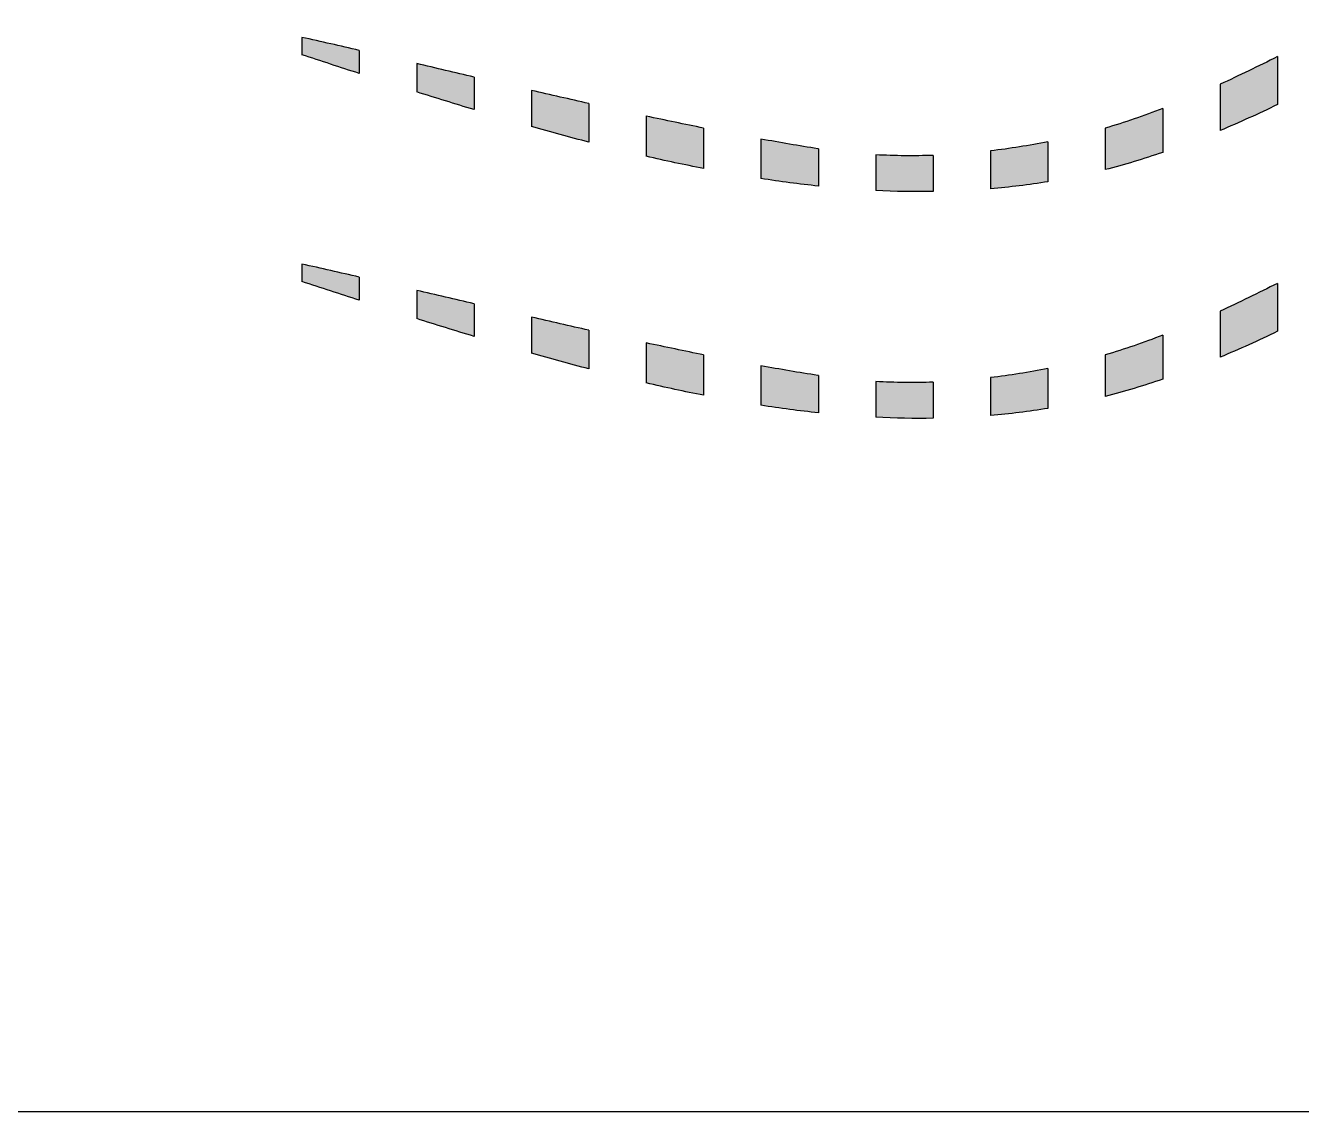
# Model space of a CAD drawing. Header units: metres. Extents: x 3586 to 7307, y 3108 to 6437.
# Drawn here: x 4054.07226 to 4054.07743, y 3258.35874 to 3258.36314 of the extents above; entities that cross this region are included whole.
import ezdxf

# ---------------------------------------------------------------- set-up
doc = ezdxf.new("R2010")
doc.units = ezdxf.units.M
doc.layers.add('TEXT', color=151, linetype='Continuous')

# ---------------------------------------------------------------- blocks, each defined once
blk = doc.blocks.new('WIN-LOGO')
at = {"layer": 'TEXT'}
h = blk.add_hatch(color=256, dxfattribs=at)
edge = h.paths.add_edge_path()
edge.add_line((-5.7522, 0.2879), (-5.7522, 0.322))
edge.add_spline(control_points=[(-5.7522, 0.322), (-5.7144, 0.3136), (-5.6771, 0.3051), (-5.6401, 0.2966)], knot_values=[2.358426, 2.358426, 2.358426, 2.358426, 2.460038, 2.460038, 2.460038, 2.460038], degree=3, periodic=0)
edge.add_line((-5.6401, 0.2966), (-5.6401, 0.2514))
edge.add_spline(control_points=[(-5.6401, 0.2514), (-5.6775, 0.2635), (-5.7148, 0.2757), (-5.7522, 0.2879)], knot_values=[2.347609, 2.347609, 2.347609, 2.347609, 2.457914, 2.457914, 2.457914, 2.457914], degree=3, periodic=0)
h = blk.add_hatch(color=256, dxfattribs=at)
edge = h.paths.add_edge_path()
edge.add_spline(control_points=[(-3.8469, 0.2844), (-3.8844, 0.2655), (-3.9217, 0.2473), (-3.9589, 0.2303)], knot_values=[0.446033, 0.446033, 0.446033, 0.446033, 0.576047, 0.576047, 0.576047, 0.576047], degree=3, periodic=0)
edge.add_line((-3.9589, 0.2303), (-3.9589, 0.14))
edge.add_spline(control_points=[(-3.9589, 0.14), (-3.9214, 0.1558), (-3.8841, 0.1727), (-3.8469, 0.1907)], knot_values=[0.502394, 0.502394, 0.502394, 0.502394, 0.62609, 0.62609, 0.62609, 0.62609], degree=3, periodic=0)
edge.add_line((-3.8469, 0.1907), (-3.8469, 0.2844))
edge = h.paths.add_edge_path()
edge.add_spline(control_points=[(-4.071, 0.183), (-4.1084, 0.1686), (-4.1457, 0.1557), (-4.1831, 0.1448)], knot_values=[0.706699, 0.706699, 0.706699, 0.706699, 0.837522, 0.837522, 0.837522, 0.837522], degree=3, periodic=0)
edge.add_line((-4.1831, 0.1448), (-4.1831, 0.0637))
edge.add_spline(control_points=[(-4.1831, 0.0637), (-4.1455, 0.0733), (-4.1082, 0.0846), (-4.071, 0.0973)], knot_values=[0.748572, 0.748572, 0.748572, 0.748572, 0.869648, 0.869648, 0.869648, 0.869648], degree=3, periodic=0)
edge.add_line((-4.071, 0.0973), (-4.071, 0.183))
edge = h.paths.add_edge_path()
edge.add_line((-4.2952, 0.0401), (-4.2952, 0.1178))
edge.add_spline(control_points=[(-4.2952, 0.1178), (-4.3321, 0.1107), (-4.3695, 0.1048), (-4.4073, 0.1003)], knot_values=[0.968003, 0.968003, 0.968003, 0.968003, 1.096425, 1.096425, 1.096425, 1.096425], degree=3, periodic=0)
edge.add_line((-4.4073, 0.1003), (-4.4073, 0.0262))
edge.add_spline(control_points=[(-4.4073, 0.0262), (-4.3697, 0.0294), (-4.3323, 0.034), (-4.2952, 0.0401)], knot_values=[0.989176, 0.989176, 0.989176, 0.989176, 1.107229, 1.107229, 1.107229, 1.107229], degree=3, periodic=0)
edge = h.paths.add_edge_path()
edge.add_spline(control_points=[(-4.5193, 0.0915), (-4.5563, 0.0902), (-4.5937, 0.0905), (-4.6314, 0.0926)], knot_values=[1.222225, 1.222225, 1.222225, 1.222225, 1.345591, 1.345591, 1.345591, 1.345591], degree=3, periodic=0)
edge.add_line((-4.6314, 0.0926), (-4.6314, 0.0229))
edge.add_spline(control_points=[(-4.6314, 0.0229), (-4.5939, 0.021), (-4.5565, 0.0203), (-4.5193, 0.0208)], knot_values=[1.223974, 1.223974, 1.223974, 1.223974, 1.339559, 1.339559, 1.339559, 1.339559], degree=3, periodic=0)
edge.add_line((-4.5193, 0.0208), (-4.5193, 0.0915))
h = blk.add_hatch(color=256, dxfattribs=at)
edge = h.paths.add_edge_path()
edge.add_spline(control_points=[(-4.7435, 0.1044), (-4.7439, 0.1044), (-4.7443, 0.1045), (-4.7814, 0.1103), (-4.8183, 0.1166), (-4.8556, 0.1234)], knot_values=[1.466692, 1.466692, 1.466692, 1.466692, 1.468049, 1.468049, 1.585701, 1.585701, 1.585701, 1.585701], degree=3, periodic=0)
edge.add_line((-4.8556, 0.1234), (-4.8556, 0.0462))
edge.add_spline(control_points=[(-4.8556, 0.0462), (-4.8181, 0.0404), (-4.7807, 0.0355), (-4.7435, 0.0316)], knot_values=[1.454123, 1.454123, 1.454123, 1.454123, 1.567792, 1.567792, 1.567792, 1.567792], degree=3, periodic=0)
edge.add_line((-4.7435, 0.0316), (-4.7435, 0.1044))
edge = h.paths.add_edge_path()
edge.add_spline(control_points=[(-4.9676, 0.1448), (-5.0047, 0.1522), (-5.042, 0.16), (-5.0797, 0.1681)], knot_values=[1.702639, 1.702639, 1.702639, 1.702639, 1.81744, 1.81744, 1.81744, 1.81744], degree=3, periodic=0)
edge.add_line((-5.0797, 0.1681), (-5.0797, 0.0897))
edge.add_spline(control_points=[(-5.0797, 0.0897), (-5.0423, 0.0811), (-5.0049, 0.0731), (-4.9676, 0.0658)], knot_values=[1.680686, 1.680686, 1.680686, 1.680686, 1.792915, 1.792915, 1.792915, 1.792915], degree=3, periodic=0)
edge.add_line((-4.9676, 0.0658), (-4.9676, 0.1448))
edge = h.paths.add_edge_path()
edge.add_spline(control_points=[(-5.3039, 0.1479), (-5.2665, 0.1373), (-5.2291, 0.127), (-5.1918, 0.1173)], knot_values=[1.904584, 1.904584, 1.904584, 1.904584, 2.015793, 2.015793, 2.015793, 2.015793], degree=3, periodic=0)
edge.add_line((-5.1918, 0.1173), (-5.1918, 0.1928))
edge.add_spline(control_points=[(-5.1918, 0.1928), (-5.2288, 0.2012), (-5.2661, 0.2097), (-5.3039, 0.2184)], knot_values=[1.93006, 1.93006, 1.93006, 1.93006, 2.040471, 2.040471, 2.040471, 2.040471], degree=3, periodic=0)
edge.add_line((-5.3039, 0.2184), (-5.3039, 0.1479))
edge = h.paths.add_edge_path()
edge.add_spline(control_points=[(-5.528, 0.2155), (-5.4906, 0.2037), (-5.4533, 0.1921), (-5.416, 0.1808)], knot_values=[2.126639, 2.126639, 2.126639, 2.126639, 2.237214, 2.237214, 2.237214, 2.237214], degree=3, periodic=0)
edge.add_line((-5.416, 0.1808), (-5.416, 0.2445))
edge.add_spline(control_points=[(-5.416, 0.2445), (-5.4529, 0.2531), (-5.4903, 0.2619), (-5.528, 0.2707)], knot_values=[2.148664, 2.148664, 2.148664, 2.148664, 2.254644, 2.254644, 2.254644, 2.254644], degree=3, periodic=0)
edge.add_line((-5.528, 0.2707), (-5.528, 0.2155))
h = blk.add_hatch(color=256, dxfattribs=at)
edge = h.paths.add_edge_path()
edge.add_spline(control_points=[(-3.6227, -0.0346), (-3.6622, -0.0615), (-3.6991, -0.0825), (-3.7348, -0.1012)], knot_values=[0.198175, 0.198175, 0.198175, 0.198175, 0.317824, 0.317824, 0.317824, 0.317824], degree=3, periodic=0)
edge.add_line((-3.7348, -0.1012), (-3.7348, -0.1949))
edge.add_spline(control_points=[(-3.7348, -0.1949), (-3.6973, -0.1749), (-3.66, -0.1541), (-3.6227, -0.1328)], knot_values=[0.252234, 0.252234, 0.252234, 0.252234, 0.377698, 0.377698, 0.377698, 0.377698], degree=3, periodic=0)
edge.add_line((-3.6227, -0.1328), (-3.6227, -0.0346))
edge = h.paths.add_edge_path()
edge.add_line((-3.9589, -0.2125), (-3.9589, -0.3027))
edge.add_spline(control_points=[(-3.9589, -0.3027), (-3.9214, -0.287), (-3.8841, -0.2701), (-3.8469, -0.2521)], knot_values=[0.502394, 0.502394, 0.502394, 0.502394, 0.62609, 0.62609, 0.62609, 0.62609], degree=3, periodic=0)
edge.add_line((-3.8469, -0.2521), (-3.8469, -0.1584))
edge.add_spline(control_points=[(-3.8469, -0.1584), (-3.8844, -0.1773), (-3.9217, -0.1955), (-3.9589, -0.2125)], knot_values=[0.446033, 0.446033, 0.446033, 0.446033, 0.576047, 0.576047, 0.576047, 0.576047], degree=3, periodic=0)
edge = h.paths.add_edge_path()
edge.add_spline(control_points=[(-4.071, -0.2598), (-4.1084, -0.2742), (-4.1457, -0.2871), (-4.1831, -0.298)], knot_values=[0.706699, 0.706699, 0.706699, 0.706699, 0.837522, 0.837522, 0.837522, 0.837522], degree=3, periodic=0)
edge.add_line((-4.1831, -0.298), (-4.1831, -0.3791))
edge.add_spline(control_points=[(-4.1831, -0.3791), (-4.1455, -0.3695), (-4.1082, -0.3582), (-4.071, -0.3455)], knot_values=[0.748572, 0.748572, 0.748572, 0.748572, 0.869648, 0.869648, 0.869648, 0.869648], degree=3, periodic=0)
edge.add_line((-4.071, -0.3455), (-4.071, -0.2598))
edge = h.paths.add_edge_path()
edge.add_spline(control_points=[(-4.2952, -0.325), (-4.3321, -0.3321), (-4.3695, -0.338), (-4.4073, -0.3425)], knot_values=[0.968003, 0.968003, 0.968003, 0.968003, 1.096425, 1.096425, 1.096425, 1.096425], degree=3, periodic=0)
edge.add_line((-4.4073, -0.3425), (-4.4073, -0.4166))
edge.add_spline(control_points=[(-4.4073, -0.4166), (-4.3697, -0.4134), (-4.3323, -0.4088), (-4.2952, -0.4026)], knot_values=[0.989176, 0.989176, 0.989176, 0.989176, 1.107229, 1.107229, 1.107229, 1.107229], degree=3, periodic=0)
edge.add_line((-4.2952, -0.4026), (-4.2952, -0.325))
edge = h.paths.add_edge_path()
edge.add_spline(control_points=[(-4.5193, -0.3513), (-4.5563, -0.3526), (-4.5937, -0.3523), (-4.6314, -0.3502)], knot_values=[1.222225, 1.222225, 1.222225, 1.222225, 1.345591, 1.345591, 1.345591, 1.345591], degree=3, periodic=0)
edge.add_line((-4.6314, -0.3502), (-4.6314, -0.4199))
edge.add_spline(control_points=[(-4.6314, -0.4199), (-4.5939, -0.4218), (-4.5565, -0.4225), (-4.5193, -0.422)], knot_values=[1.223974, 1.223974, 1.223974, 1.223974, 1.339559, 1.339559, 1.339559, 1.339559], degree=3, periodic=0)
edge.add_line((-4.5193, -0.422), (-4.5193, -0.3513))
edge = h.paths.add_edge_path()
edge.add_spline(control_points=[(-4.8556, -0.3966), (-4.8181, -0.4024), (-4.7807, -0.4073), (-4.7435, -0.4112)], knot_values=[1.454123, 1.454123, 1.454123, 1.454123, 1.567792, 1.567792, 1.567792, 1.567792], degree=3, periodic=0)
edge.add_line((-4.7435, -0.4112), (-4.7435, -0.3384))
edge.add_spline(control_points=[(-4.7435, -0.3384), (-4.7439, -0.3384), (-4.7443, -0.3383), (-4.7814, -0.3325), (-4.8183, -0.3262), (-4.8556, -0.3194)], knot_values=[1.466692, 1.466692, 1.466692, 1.466692, 1.468049, 1.468049, 1.585701, 1.585701, 1.585701, 1.585701], degree=3, periodic=0)
edge.add_line((-4.8556, -0.3194), (-4.8556, -0.3966))
edge = h.paths.add_edge_path()
edge.add_spline(control_points=[(-5.0797, -0.353), (-5.0423, -0.3617), (-5.0049, -0.3697), (-4.9676, -0.377)], knot_values=[1.680686, 1.680686, 1.680686, 1.680686, 1.792915, 1.792915, 1.792915, 1.792915], degree=3, periodic=0)
edge.add_line((-4.9676, -0.377), (-4.9676, -0.298))
edge.add_spline(control_points=[(-4.9676, -0.298), (-5.0047, -0.2906), (-5.042, -0.2828), (-5.0797, -0.2747)], knot_values=[1.702639, 1.702639, 1.702639, 1.702639, 1.81744, 1.81744, 1.81744, 1.81744], degree=3, periodic=0)
edge.add_line((-5.0797, -0.2747), (-5.0797, -0.353))
edge = h.paths.add_edge_path()
edge.add_spline(control_points=[(-5.3039, -0.2949), (-5.2665, -0.3055), (-5.2291, -0.3158), (-5.1918, -0.3255)], knot_values=[1.904584, 1.904584, 1.904584, 1.904584, 2.015793, 2.015793, 2.015793, 2.015793], degree=3, periodic=0)
edge.add_line((-5.1918, -0.3255), (-5.1918, -0.25))
edge.add_spline(control_points=[(-5.1918, -0.25), (-5.2288, -0.2416), (-5.2661, -0.2331), (-5.3039, -0.2244)], knot_values=[1.93006, 1.93006, 1.93006, 1.93006, 2.040471, 2.040471, 2.040471, 2.040471], degree=3, periodic=0)
edge.add_line((-5.3039, -0.2244), (-5.3039, -0.2949))
edge = h.paths.add_edge_path()
edge.add_spline(control_points=[(-5.528, -0.2273), (-5.4906, -0.2391), (-5.4533, -0.2507), (-5.416, -0.262)], knot_values=[2.126639, 2.126639, 2.126639, 2.126639, 2.237214, 2.237214, 2.237214, 2.237214], degree=3, periodic=0)
edge.add_line((-5.416, -0.262), (-5.416, -0.1983))
edge.add_spline(control_points=[(-5.416, -0.1983), (-5.4529, -0.1897), (-5.4903, -0.1809), (-5.528, -0.1721)], knot_values=[2.148664, 2.148664, 2.148664, 2.148664, 2.254644, 2.254644, 2.254644, 2.254644], degree=3, periodic=0)
edge.add_line((-5.528, -0.1721), (-5.528, -0.2273))
edge = h.paths.add_edge_path()
edge.add_line((-5.6401, -0.1914), (-5.6401, -0.1462))
edge.add_spline(control_points=[(-5.6401, -0.1462), (-5.6771, -0.1377), (-5.7144, -0.1292), (-5.7522, -0.1208)], knot_values=[2.358426, 2.358426, 2.358426, 2.358426, 2.460038, 2.460038, 2.460038, 2.460038], degree=3, periodic=0)
edge.add_line((-5.7522, -0.1208), (-5.7522, -0.1549))
edge.add_spline(control_points=[(-5.7522, -0.1549), (-5.7148, -0.1671), (-5.6775, -0.1793), (-5.6401, -0.1914)], knot_values=[2.347609, 2.347609, 2.347609, 2.347609, 2.457914, 2.457914, 2.457914, 2.457914], degree=3, periodic=0)
for p, q in [((-5.7522, 0.322), (-5.7522, 0.2879)), ((-5.6401, 0.2966), (-5.6401, 0.2514)), ((-3.8469, 0.2844), (-3.8469, 0.1907)), ((-5.528, 0.2707), (-5.528, 0.2155)), ((-5.416, 0.2445), (-5.416, 0.1808)), ((-3.9589, 0.2303), (-3.9589, 0.14)), ((-5.3039, 0.2184), (-5.3039, 0.1479)), ((-5.1918, 0.1928), (-5.1918, 0.1173)), ((-4.071, 0.183), (-4.071, 0.0973)), ((-5.0797, 0.1684), (-5.0797, 0.0897)), ((-4.9676, 0.1449), (-4.9676, 0.0658)), ((-4.1831, 0.1448), (-4.1831, 0.0637)), ((-4.8556, 0.1234), (-4.8556, 0.0462)), ((-4.7435, 0.1044), (-4.7435, 0.0316)), ((-4.4073, 0.1003), (-4.4073, 0.0262)), ((-4.2952, 0.1178), (-4.2952, 0.0401)), ((-4.6314, 0.0926), (-4.6314, 0.0229)), ((-4.5193, 0.0915), (-4.5193, 0.0208)), ((-5.7522, -0.1208), (-5.7522, -0.1549)), ((-5.6401, -0.1462), (-5.6401, -0.1914)), ((-5.528, -0.1721), (-5.528, -0.2273)), ((-3.8469, -0.1584), (-3.8469, -0.2521)), ((-5.416, -0.1983), (-5.416, -0.262)), ((-3.9589, -0.2125), (-3.9589, -0.3027)), ((-5.3039, -0.2244), (-5.3039, -0.2949)), ((-5.1918, -0.25), (-5.1918, -0.3255)), ((-4.071, -0.2598), (-4.071, -0.3455)), ((-5.0797, -0.2744), (-5.0797, -0.353)), ((-4.9676, -0.2979), (-4.9676, -0.377)), ((-4.1831, -0.298), (-4.1831, -0.3791)), ((-4.8556, -0.3194), (-4.8556, -0.3966)), ((-4.7435, -0.3384), (-4.7435, -0.4112)), ((-4.4073, -0.3425), (-4.4073, -0.4166)), ((-4.2952, -0.325), (-4.2952, -0.4026)), ((-4.6314, -0.3502), (-4.6314, -0.4199)), ((-4.5193, -0.3513), (-4.5193, -0.422))]:
    blk.add_line(p, q, dxfattribs=at)
for points in [[(-5.6401, 0.2966), (-5.6771, 0.3051), (-5.7144, 0.3136), (-5.7522, 0.322)], [(-5.6401, 0.2514), (-5.6775, 0.2635), (-5.7148, 0.2757), (-5.7522, 0.2879)], [(-3.8469, 0.2844), (-3.8844, 0.2655), (-3.9217, 0.2473), (-3.9589, 0.2303)], [(-5.416, 0.2445), (-5.4529, 0.2531), (-5.4903, 0.2619), (-5.528, 0.2707)], [(-5.416, 0.1808), (-5.4533, 0.1921), (-5.4906, 0.2037), (-5.528, 0.2155)], [(-5.1918, 0.1928), (-5.2288, 0.2012), (-5.2661, 0.2097), (-5.3039, 0.2184)], [(-4.071, 0.183), (-4.1084, 0.1686), (-4.1457, 0.1557), (-4.1831, 0.1448)], [(-3.8469, 0.1907), (-3.8841, 0.1727), (-3.9214, 0.1558), (-3.9589, 0.14)], [(-4.9676, 0.1448), (-5.0047, 0.1522), (-5.042, 0.16), (-5.0797, 0.1681)], [(-5.1918, 0.1173), (-5.2291, 0.127), (-5.2665, 0.1373), (-5.3039, 0.1479)], [(-4.2952, 0.1178), (-4.3321, 0.1107), (-4.3695, 0.1048), (-4.4073, 0.1003)], [(-4.9676, 0.0658), (-5.0049, 0.0731), (-5.0423, 0.0811), (-5.0797, 0.0897)], [(-4.5193, 0.0915), (-4.5563, 0.0902), (-4.5937, 0.0905), (-4.6314, 0.0926)], [(-4.071, 0.0973), (-4.1082, 0.0846), (-4.1455, 0.0733), (-4.1831, 0.0637)], [(-4.7435, 0.0316), (-4.7807, 0.0355), (-4.8181, 0.0404), (-4.8556, 0.0462)], [(-4.2952, 0.0401), (-4.3323, 0.034), (-4.3697, 0.0294), (-4.4073, 0.0262)], [(-4.5193, 0.0208), (-4.5565, 0.0203), (-4.5939, 0.021), (-4.6314, 0.0229)], [(-5.6401, -0.1462), (-5.6771, -0.1377), (-5.7144, -0.1292), (-5.7522, -0.1208)], [(-5.6401, -0.1914), (-5.6775, -0.1793), (-5.7148, -0.1671), (-5.7522, -0.1549)], [(-5.416, -0.1983), (-5.4529, -0.1897), (-5.4903, -0.1809), (-5.528, -0.1721)], [(-3.8469, -0.1584), (-3.8844, -0.1773), (-3.9217, -0.1955), (-3.9589, -0.2125)], [(-5.416, -0.262), (-5.4533, -0.2507), (-5.4906, -0.2391), (-5.528, -0.2273)], [(-5.1918, -0.25), (-5.2288, -0.2416), (-5.2661, -0.2331), (-5.3039, -0.2244)], [(-4.071, -0.2598), (-4.1084, -0.2742), (-4.1457, -0.2871), (-4.1831, -0.298)], [(-3.8469, -0.2521), (-3.8841, -0.2701), (-3.9214, -0.287), (-3.9589, -0.3027)], [(-5.1918, -0.3255), (-5.2291, -0.3158), (-5.2665, -0.3055), (-5.3039, -0.2949)], [(-4.9676, -0.298), (-5.0047, -0.2906), (-5.042, -0.2828), (-5.0797, -0.2747)], [(-4.2952, -0.325), (-4.3321, -0.3321), (-4.3695, -0.338), (-4.4073, -0.3425)], [(-4.071, -0.3455), (-4.1082, -0.3582), (-4.1455, -0.3695), (-4.1831, -0.3791)], [(-4.9676, -0.377), (-5.0049, -0.3697), (-5.0423, -0.3617), (-5.0797, -0.353)], [(-4.5193, -0.3513), (-4.5563, -0.3526), (-4.5937, -0.3523), (-4.6314, -0.3502)], [(-4.7435, -0.4112), (-4.7807, -0.4073), (-4.8181, -0.4024), (-4.8556, -0.3966)], [(-4.5193, -0.422), (-4.5565, -0.4225), (-4.5939, -0.4218), (-4.6314, -0.4199)], [(-4.2952, -0.4026), (-4.3323, -0.4088), (-4.3697, -0.4134), (-4.4073, -0.4166)]]:
    blk.add_open_spline(points, degree=3, dxfattribs=at)
for points in [[(-4.7435, 0.1044), (-4.7439, 0.1044), (-4.7443, 0.1045), (-4.7814, 0.1103), (-4.8183, 0.1166), (-4.8556, 0.1234)], [(-4.7435, -0.3384), (-4.7439, -0.3384), (-4.7443, -0.3383), (-4.7814, -0.3325), (-4.8183, -0.3262), (-4.8556, -0.3194)]]:
    blk.add_open_spline(points, degree=3, knots=[1.4666916, 1.4666916, 1.4666916, 1.4666916, 1.4680489, 1.4680489, 1.5857007, 1.5857007, 1.5857007, 1.5857007], dxfattribs=at)

msp = doc.modelspace()

# ---------------------------------------------------------------- linework, layer by layer
msp.add_lwpolyline([(4054.0898943, 3258.3587377, 0.414214), (4054.0912779, 3258.3601212), (4054.0912779, 3258.3739566, 0.414214), (4054.0898943, 3258.3753401), (4054.068471, 3258.3753401, 0.414214), (4054.0670875, 3258.3739566), (4054.0670875, 3258.3601212, 0.414214), (4054.068471, 3258.3587377)], format="xyb", close=True)

# ---------------------------------------------------------------- block references
at = {"layer": 'TEXT', "xscale": 0.002075302577784576, "yscale": 0.002075302577784576, "zscale": 0.002075302577784576}
msp.add_blockref('WIN-LOGO', (4054.0853173, 3258.3624226), dxfattribs=at)

doc.saveas('drawing.dxf')
